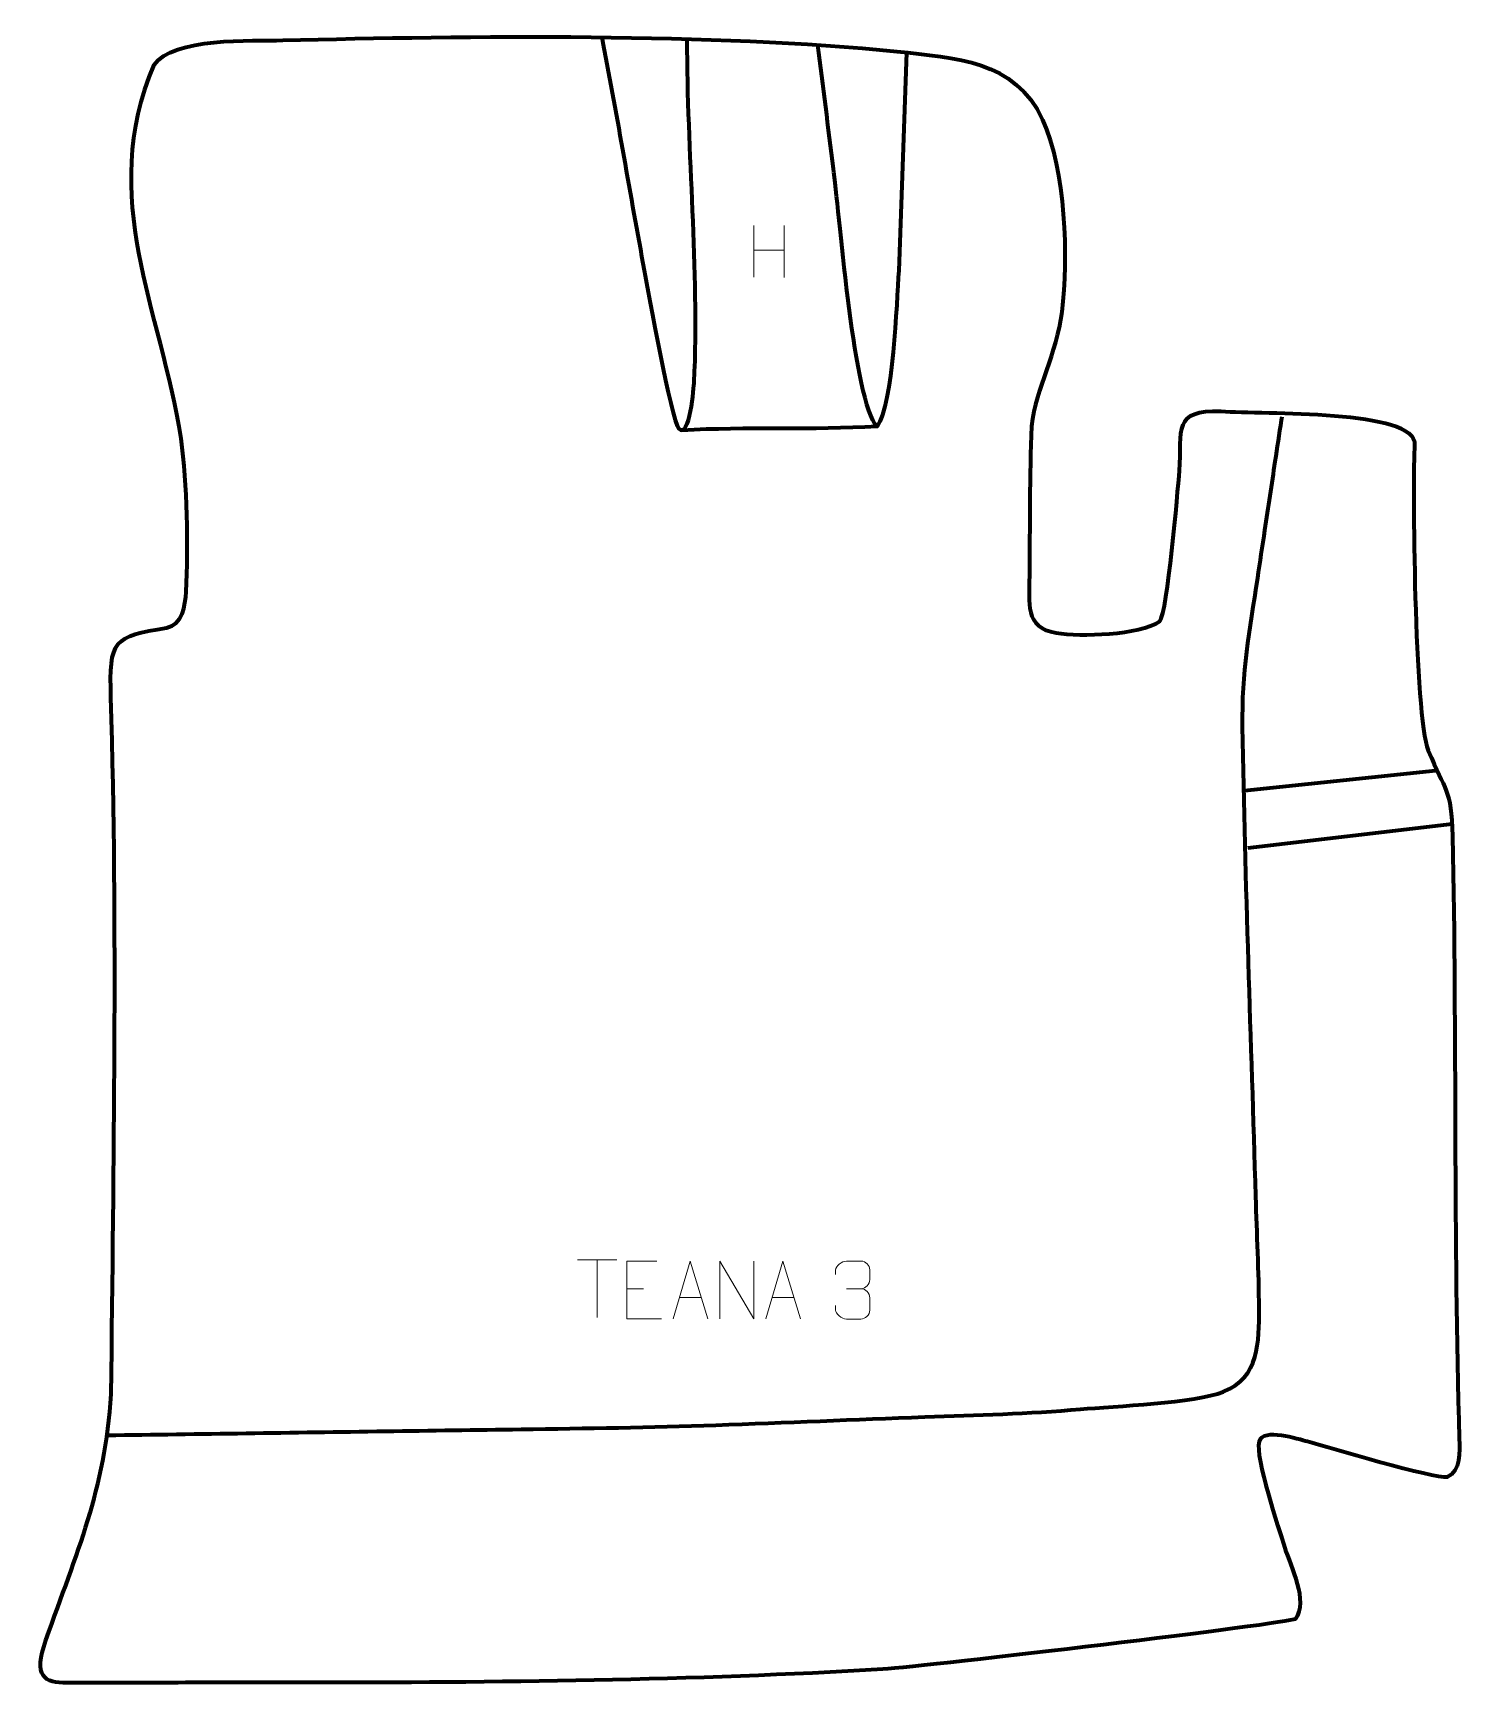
# Model space of a CAD drawing. Header units: millimetres. Extents: x -551 to 65, y 74 to 786.
import ezdxf

# ---------------------------------------------------------------- set-up
doc = ezdxf.new("R2010")
doc.units = ezdxf.units.MM
doc.header["$MEASUREMENT"] = 0
doc.layers.add('layer 1', color=7, linetype='Continuous', plot=False)
doc.layers.add('layer 2', color=7, linetype='Continuous')
doc.layers.add('layer 3', color=7, linetype='Continuous')

msp = doc.modelspace()

# ---------------------------------------------------------------- linework, layer by layer
at = {"layer": 'layer 1', "color": 250, "lineweight": 9}
for points in [[(-240.1023, 702.9239), (-240.1023, 702.9239), (-240.1023, 680.7312), (-240.1023, 680.7312)], [(-226.9866, 702.9239), (-226.9866, 702.9239), (-226.9866, 680.5736), (-226.9866, 680.5736)], [(-240.0848, 692.2815), (-240.0848, 692.2815), (-226.9866, 692.2815), (-226.9866, 692.2815)], [(-316.1421, 256.5947), (-316.1421, 256.5947), (-299.1549, 256.5947), (-299.1549, 256.5947)], [(-307.6483, 231.6647), (-307.6483, 231.6647), (-307.6483, 256.6182), (-307.6483, 256.6182)], [(-294.8166, 244.1414), (-294.8166, 244.1414), (-287.6485, 244.1414), (-287.6485, 244.1414)], [(-200.0386, 244.0916), (-200.0386, 244.0916), (-193.8422, 244.0916), (-193.8422, 244.0916)], [(-272.1316, 240.317), (-272.1316, 240.317), (-262.6359, 240.317), (-262.6359, 240.317)], [(-232.1316, 240.317), (-232.1316, 240.317), (-222.6359, 240.317), (-222.6359, 240.317)]]:
    msp.add_open_spline(points, degree=3, dxfattribs=at)
for points, knots in [([(-281.9427, 256.0211), (-281.9427, 256.0211), (-294.8166, 256.0211), (-294.8166, 256.0211), (-294.8166, 256.0211), (-294.8166, 256.0211), (-294.8166, 231.0675), (-294.8166, 231.0675), (-294.8166, 231.0675), (-294.8166, 231.0675), (-279.9508, 231.0675), (-279.9508, 231.0675)], [0, 0, 0, 0, 0.25, 0.25, 0.25, 0.25, 0.5, 0.5, 0.5, 0.5, 1, 1, 1, 1]), ([(-274.8542, 231.0676), (-274.8542, 231.0676), (-267.4832, 256.0211), (-267.4832, 256.0211), (-267.4832, 256.0211), (-267.4832, 256.0211), (-259.9133, 231.0676), (-259.9133, 231.0676)], [0, 0, 0, 0, 0.33333333, 0.33333333, 0.33333333, 0.33333333, 1, 1, 1, 1]), ([(-254.7111, 231.0676), (-254.7111, 231.0676), (-254.7111, 256.0211), (-254.7111, 256.0211), (-254.7111, 256.0211), (-254.7111, 256.0211), (-240.0563, 231.0676), (-240.0563, 231.0676), (-240.0563, 231.0676), (-240.0563, 231.0676), (-240.0563, 256.0211), (-240.0563, 256.0211)], [0, 0, 0, 0, 0.25, 0.25, 0.25, 0.25, 0.5, 0.5, 0.5, 0.5, 1, 1, 1, 1]), ([(-234.8542, 231.0676), (-234.8542, 231.0676), (-227.4832, 256.0211), (-227.4832, 256.0211), (-227.4832, 256.0211), (-227.4832, 256.0211), (-219.9133, 231.0676), (-219.9133, 231.0676)], [0, 0, 0, 0, 0.33333333, 0.33333333, 0.33333333, 0.33333333, 1, 1, 1, 1]), ([(-204.7483, 250.3368), (-204.7483, 250.3368), (-204.7483, 252.194), (-204.7483, 252.194), (-204.7483, 252.194), (-204.7626, 253.9359), (-202.0981, 256.054), (-200.039, 256.0313), (-200.039, 256.0313), (-197.9749, 256.0313), (-195.9109, 256.0313), (-193.8472, 256.0313), (-193.8472, 256.0313), (-191.6527, 256.0401), (-190.0544, 254.1933), (-190.01, 252.2812), (-190.01, 252.2812), (-190.0104, 250.8461), (-190.0104, 249.411), (-190.01, 247.9755), (-190.01, 247.9755), (-190.0586, 246.322), (-191.6612, 244.092), (-193.8595, 244.102), (-193.8595, 244.102), (-191.6558, 244.0908), (-190.0478, 242.2876), (-189.9938, 240.2281), (-189.9938, 240.2281), (-189.9942, 238.4434), (-189.9942, 236.6587), (-189.9938, 234.8736), (-189.9938, 234.8736), (-189.9837, 232.8122), (-192.0386, 231.0491), (-193.8595, 231.0572), (-193.8595, 231.0572), (-195.9248, 231.0575), (-197.99, 231.0575), (-200.0556, 231.0572), (-200.0556, 231.0572), (-202.2242, 231.0687), (-204.7552, 233.4689), (-204.7738, 234.9307), (-204.7738, 234.9307), (-204.7738, 234.9307), (-204.7738, 236.8393), (-204.7738, 236.8393)], [0, 0, 0, 0, 0.07692308, 0.07692308, 0.07692308, 0.07692308, 0.15384615, 0.15384615, 0.15384615, 0.15384615, 0.23076923, 0.23076923, 0.23076923, 0.23076923, 0.30769231, 0.30769231, 0.30769231, 0.30769231, 0.38461538, 0.38461538, 0.38461538, 0.38461538, 0.46153846, 0.46153846, 0.46153846, 0.46153846, 0.53846154, 0.53846154, 0.53846154, 0.53846154, 0.61538462, 0.61538462, 0.61538462, 0.61538462, 0.69230769, 0.69230769, 0.69230769, 0.69230769, 0.76923077, 0.76923077, 0.76923077, 0.76923077, 0.84615385, 0.84615385, 0.84615385, 0.84615385, 1, 1, 1, 1])]:
    msp.add_open_spline(points, degree=3, knots=knots, dxfattribs=at)
at = {"layer": 'layer 2', "color": 142, "lineweight": 158}
for points, knots in [([(-268.9166, 783.4773), (-268.9982, 734.2388), (-263.6516, 684.4908), (-265.918, 635.4096), (-265.918, 635.4096), (-265.9928, 633.7906), (-268.0009, 610.1617), (-272.3566, 615.2812), (-272.3566, 615.2812), (-275.4991, 618.9747), (-285.4809, 674.5565), (-287.1601, 683.5087), (-287.1601, 683.5087), (-293.3081, 716.1859), (-298.6801, 749.1489), (-305.0349, 781.7243), (-305.0349, 781.7243), (-305.0349, 781.7243), (-305.2323, 782.7362), (-305.2323, 782.7362), (-305.2323, 782.7362), (-305.2323, 782.7362), (-305.5245, 784.2064), (-305.5245, 784.2064)], [0, 0, 0, 0, 0.14285714, 0.14285714, 0.14285714, 0.14285714, 0.28571429, 0.28571429, 0.28571429, 0.28571429, 0.42857143, 0.42857143, 0.42857143, 0.42857143, 0.57142857, 0.57142857, 0.57142857, 0.57142857, 0.71428571, 0.71428571, 0.71428571, 0.71428571, 1, 1, 1, 1]), ([(-174.1522, 777.6301), (-174.1522, 777.6301), (-177.5374, 683.4582), (-177.5374, 683.4582), (-177.5374, 683.4582), (-178.4283, 669.6507), (-180.0253, 625.8576), (-186.8889, 616.1857), (-186.8889, 616.1857), (-196.8719, 627.1372), (-202.7818, 704.8989), (-205.4953, 726.0064), (-205.4953, 726.0064), (-205.4953, 726.0064), (-205.6828, 727.4872), (-205.6828, 727.4872), (-205.6828, 727.4872), (-207.923, 745.2897), (-210.1631, 763.0921), (-212.4033, 780.8945)], [0, 0, 0, 0, 0.16666667, 0.16666667, 0.16666667, 0.16666667, 0.33333333, 0.33333333, 0.33333333, 0.33333333, 0.5, 0.5, 0.5, 0.5, 0.66666667, 0.66666667, 0.66666667, 0.66666667, 1, 1, 1, 1]), ([(-519.1405, 180.8962), (-479.104, 181.4792), (-439.0677, 182.0622), (-399.0312, 182.6451), (-399.0312, 182.6451), (-379.5134, 182.9293), (-359.9957, 183.2135), (-340.478, 183.4977), (-340.478, 183.4977), (-312.3284, 183.9076), (-284.5568, 184.2116), (-256.4054, 185.3), (-256.4054, 185.3), (-226.3831, 186.4607), (-196.3607, 187.6196), (-166.3384, 188.7795), (-166.3384, 188.7795), (-143.771, 189.6512), (-121.5569, 190.1855), (-99.0401, 192.1466), (-99.0401, 192.1466), (-84.6209, 193.3884), (-49.2768, 194.9407), (-37.5089, 199.6282), (-37.5089, 199.6282), (-21.7674, 205.8986), (-22.1032, 221.085), (-22.042, 235.6011), (-22.042, 235.6011), (-22.0413, 251.3412), (-22.9979, 268.024), (-23.45, 283.8864), (-23.45, 283.8864), (-25.3805, 351.3685), (-28.0966, 419.1212), (-29.1523, 486.5916), (-29.1523, 486.5916), (-29.5211, 510.1623), (-26.1086, 527.8342), (-22.6431, 550.8138), (-22.6431, 550.8138), (-21.6011, 557.7221), (-20.5592, 564.6304), (-19.5171, 571.5387), (-19.5171, 571.5387), (-18.0285, 581.4081), (-16.5399, 591.2774), (-15.0513, 601.1468), (-15.0513, 601.1468), (-14.1582, 607.0684), (-13.265, 612.99), (-12.3719, 618.9116), (-12.3719, 618.9116), (-12.3719, 618.9116), (-12.1486, 620.3921), (-12.1486, 620.3921)], [0, 0, 0, 0, 0.06666667, 0.06666667, 0.06666667, 0.06666667, 0.13333333, 0.13333333, 0.13333333, 0.13333333, 0.2, 0.2, 0.2, 0.2, 0.26666667, 0.26666667, 0.26666667, 0.26666667, 0.33333333, 0.33333333, 0.33333333, 0.33333333, 0.4, 0.4, 0.4, 0.4, 0.46666667, 0.46666667, 0.46666667, 0.46666667, 0.53333333, 0.53333333, 0.53333333, 0.53333333, 0.6, 0.6, 0.6, 0.6, 0.66666667, 0.66666667, 0.66666667, 0.66666667, 0.73333333, 0.73333333, 0.73333333, 0.73333333, 0.8, 0.8, 0.8, 0.8, 0.86666667, 0.86666667, 0.86666667, 0.86666667, 1, 1, 1, 1])]:
    msp.add_open_spline(points, degree=3, knots=knots, dxfattribs=at)
for points in [[(-186.8889, 616.1857), (-214.8407, 614.6337), (-243.1312, 616.111), (-271.083, 614.5589)], [(54.0851, 467.6018), (54.0851, 467.6018), (-28.4068, 458.9582), (-28.4068, 458.9582)], [(61.2493, 444.646), (61.2493, 444.646), (-26.9218, 434.3172), (-26.9218, 434.3172)]]:
    msp.add_open_spline(points, degree=3, dxfattribs=at)
at = {"layer": 'layer 3', "color": 242, "lineweight": 158}
msp.add_open_spline([(45.0701, 608.3486), (46.1608, 623.8849), (-20.5867, 621.4635), (-38.3496, 622.8215), (-38.3496, 622.8215), (-59.5069, 623.5815), (-55.1898, 614.8497), (-56.4156, 597.0516), (-56.4156, 597.0516), (-57.1281, 588.0026), (-61.5794, 536.1923), (-64.8601, 532.1743), (-64.8601, 532.1743), (-73.8514, 526.1675), (-98.9139, 525.4298), (-109.5882, 527.1778), (-109.5882, 527.1778), (-123.3784, 529.4361), (-121.2236, 540.2135), (-121.1459, 551.6308), (-121.1459, 551.6308), (-120.9797, 573.2003), (-121.0453, 594.8951), (-120.2989, 616.4459), (-120.2989, 616.4459), (-118.1107, 633.4589), (-109.5697, 647.2664), (-107.2179, 665.5963), (-107.2179, 665.5963), (-104.196, 689.1503), (-105.6778, 726.8915), (-115.4515, 748.6484), (-115.4515, 748.6484), (-127.4746, 774.485), (-153.0694, 775.2731), (-178.34, 778.0815), (-178.34, 778.0815), (-256.7358, 786.0531), (-363.5351, 784.9763), (-443.2602, 782.9018), (-443.2602, 782.9018), (-456.5257, 782.7124), (-490.7896, 784.139), (-498.7998, 772.3225), (-498.7998, 772.3225), (-523.1036, 714.5497), (-495.9444, 667.3512), (-487.1534, 611.0247), (-487.1534, 611.0247), (-484.4894, 591.22), (-484.0303, 564.9049), (-485.0239, 544.8779), (-485.0239, 544.8779), (-485.3187, 538.9351), (-486.5699, 530.7134), (-493.4729, 529.3636), (-493.4729, 529.3636), (-516.2368, 525.6355), (-518.3253, 524.1081), (-517.4222, 499.2702), (-517.4222, 499.2702), (-514.4516, 399.2777), (-516.3442, 298.6552), (-517.2854, 198.6031), (-517.2854, 198.6031), (-520.1517, 156.9034), (-531.9731, 130.7216), (-545.5276, 92.437), (-545.5276, 92.437), (-551.0738, 76.7716), (-546.2623, 73.9807), (-536.2901, 73.9787), (-536.2901, 73.9787), (-502.2279, 73.9725), (-468.2485, 74.2962), (-434.0225, 74.1761), (-434.0225, 74.1761), (-353.0097, 74.0503), (-264.5736, 75.0446), (-184.3594, 79.9342), (-184.3594, 79.9342), (-165.5644, 81.0799), (-8.6534, 99.7019), (-6.4145, 101.5852), (-6.4145, 101.5852), (-0.6709, 109.4222), (-8.4107, 123.9882), (-10.9682, 132.3484), (-10.9682, 132.3484), (-13.5642, 140.7776), (-23.9184, 171.3215), (-22.0365, 178.1964), (-22.0365, 178.1964), (-20.3973, 184.1846), (-4.9287, 179.1231), (-1.1706, 178.16), (-1.1706, 178.16), (7.7841, 175.7313), (53.9994, 161.7902), (59.0786, 162.8684), (59.0786, 162.8684), (65.0766, 165.179), (64.4794, 174.0881), (64.326, 179.3578), (64.326, 179.3578), (61.8161, 266.1385), (63.1826, 352.7339), (61.4557, 439.4069), (61.4557, 439.4069), (60.725, 460.4541), (58.4765, 458.2719), (50.9405, 476.4564), (50.9405, 476.4564), (44.9286, 490.963), (44.0608, 593.97), (45.0701, 608.3486)], degree=3, knots=[0, 0, 0, 0, 0.03333333, 0.03333333, 0.03333333, 0.03333333, 0.06666667, 0.06666667, 0.06666667, 0.06666667, 0.1, 0.1, 0.1, 0.1, 0.13333333, 0.13333333, 0.13333333, 0.13333333, 0.16666667, 0.16666667, 0.16666667, 0.16666667, 0.2, 0.2, 0.2, 0.2, 0.23333333, 0.23333333, 0.23333333, 0.23333333, 0.26666667, 0.26666667, 0.26666667, 0.26666667, 0.3, 0.3, 0.3, 0.3, 0.33333333, 0.33333333, 0.33333333, 0.33333333, 0.36666667, 0.36666667, 0.36666667, 0.36666667, 0.4, 0.4, 0.4, 0.4, 0.43333333, 0.43333333, 0.43333333, 0.43333333, 0.46666667, 0.46666667, 0.46666667, 0.46666667, 0.5, 0.5, 0.5, 0.5, 0.53333333, 0.53333333, 0.53333333, 0.53333333, 0.56666667, 0.56666667, 0.56666667, 0.56666667, 0.6, 0.6, 0.6, 0.6, 0.63333333, 0.63333333, 0.63333333, 0.63333333, 0.66666667, 0.66666667, 0.66666667, 0.66666667, 0.7, 0.7, 0.7, 0.7, 0.73333333, 0.73333333, 0.73333333, 0.73333333, 0.76666667, 0.76666667, 0.76666667, 0.76666667, 0.8, 0.8, 0.8, 0.8, 0.83333333, 0.83333333, 0.83333333, 0.83333333, 0.86666667, 0.86666667, 0.86666667, 0.86666667, 0.9, 0.9, 0.9, 0.9, 0.93333333, 0.93333333, 0.93333333, 0.93333333, 1, 1, 1, 1], dxfattribs=at)

doc.saveas('drawing.dxf')
